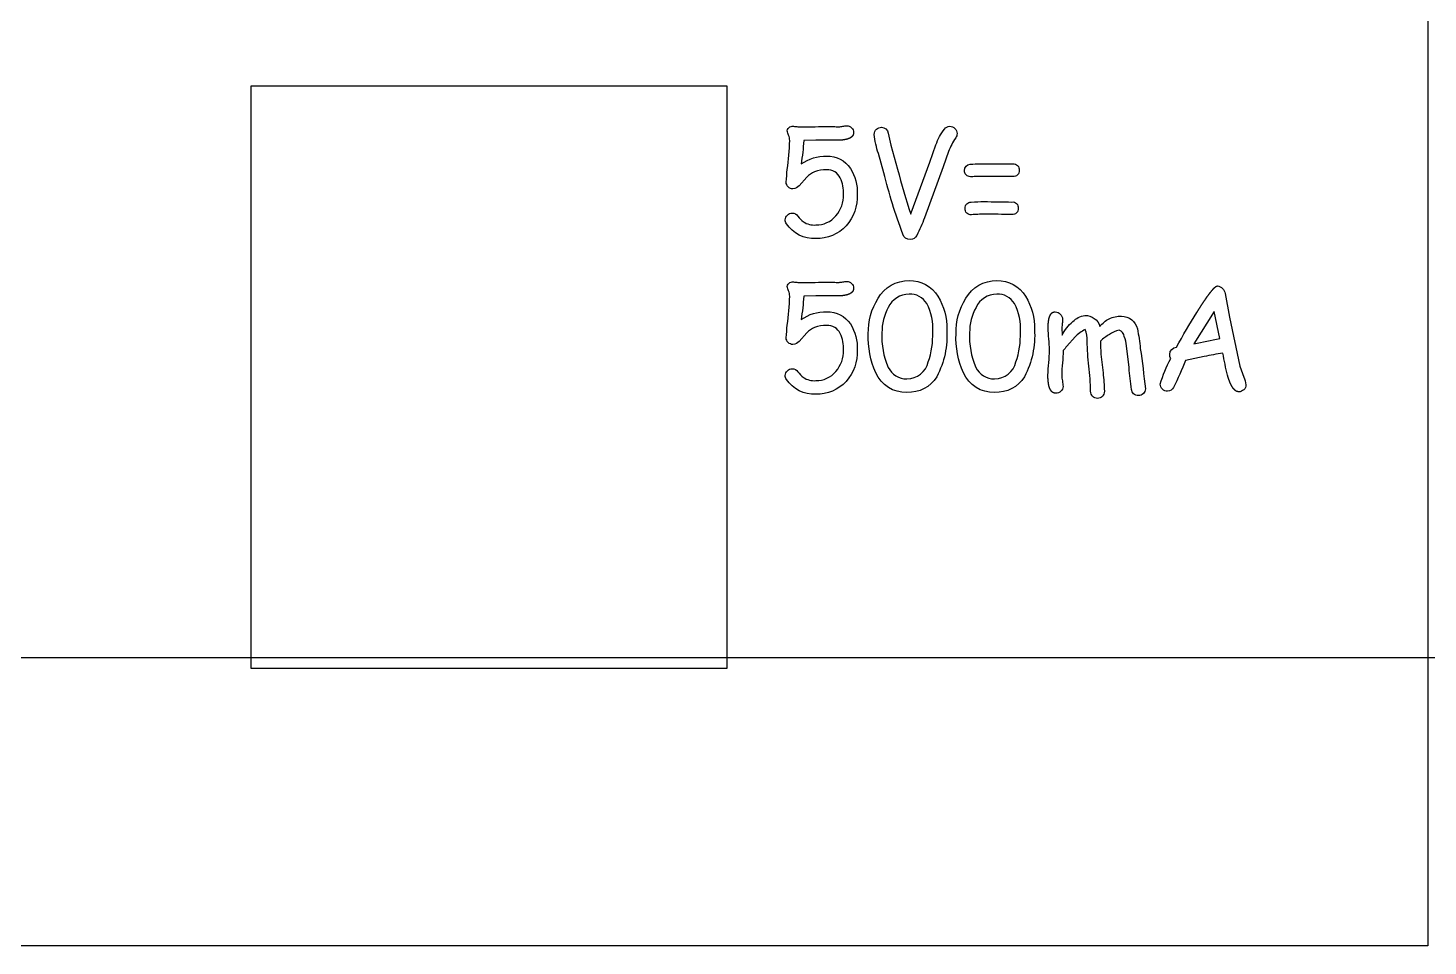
# Model space of a CAD drawing. Header units: millimetres. Extents: x -36.8 to 36.9, y -17.3 to 17.4.
# Drawn here: x 10.39 to 36.85, y -17.35 to 0 of the extents above; entities that cross this region are included whole.
import ezdxf

# ---------------------------------------------------------------- set-up
doc = ezdxf.new("R2010")
doc.units = ezdxf.units.MM
doc.layers.get('0').update_dxf_attribs({"lineweight": 25, "true_color": 0xffffff})
doc.layers.add('1', color=3, linetype='Continuous', lineweight=25, true_color=0x00ff00)
doc.layers.add('helper', color=30, linetype='Continuous', lineweight=25, true_color=0xff7f00)

msp = doc.modelspace()

# ---------------------------------------------------------------- linework, layer by layer
for p, q in [((36.85, 17.35), (36.85, -17.35)), ((23.6, -1.1), (14.6, -1.1)), ((14.6, -1.1), (14.6, -12.1)), ((23.6, -12.1), (23.6, -1.1)), ((14.6, -12.1), (23.6, -12.1)), ((36.85, -17.35), (-36.85, -17.35))]:
    msp.add_line(p, q)
at = {"layer": '1', "flags": 128}
for points in [[(25.278, -3.977, -0.273271), (24.724, -3.699, -0.140774), (24.7, -3.624, -0.21879), (24.741, -3.535, -0.195117), (24.834, -3.497, -0.227128), (24.937, -3.556, 0.06174), (25.043, -3.664, 0.149619), (25.278, -3.723, 0.228878), (25.659, -3.548, 0.186287), (25.803, -3.146, 0.121179), (25.74, -2.832, 0.298851), (25.486, -2.679, 0.099011), (25.254, -2.717, 0.09692), (25.11, -2.822), (24.965, -2.98, -0.205931), (24.846, -3.04, -0.209604), (24.756, -3.002, -0.204618), (24.719, -2.911, -0.011691), (24.74, -2.675, 0.021045), (24.785, -2.126, 0.100233), (24.762, -2.024, -0.089345), (24.738, -1.943, -0.457263), (24.878, -1.862, -0.019609), (24.958, -1.867, 0.01967), (25.038, -1.871, 0.008058), (25.269, -1.866, -0.008058), (25.5, -1.861, -0.008454), (25.608, -1.863, 0.008474), (25.717, -1.866, 0.047272), (25.79, -1.856, -0.046648), (25.862, -1.846, -0.20215), (25.953, -1.885, -0.211524), (25.993, -1.974), (25.993, -1.975), (25.993, -1.976), (25.993, -1.977), (25.993, -1.978), (25.993, -1.979), (25.993, -1.98), (25.993, -1.982), (25.993, -1.983), (25.993, -1.984), (25.992, -1.985), (25.992, -1.986), (25.992, -1.987), (25.992, -1.988), (25.992, -1.989), (25.992, -1.99), (25.992, -1.991), (25.992, -1.993), (25.991, -1.994), (25.991, -1.995), (25.991, -1.996), (25.991, -1.997), (25.991, -1.998), (25.99, -1.999), (25.99, -2), (25.99, -2.001), (25.99, -2.002), (25.989, -2.003), (25.989, -2.004), (25.989, -2.005), (25.989, -2.006), (25.988, -2.007), (25.988, -2.008), (25.988, -2.009), (25.987, -2.01), (25.987, -2.011), (25.987, -2.012), (25.986, -2.013), (25.986, -2.014), (25.986, -2.015), (25.985, -2.016), (25.985, -2.017), (25.984, -2.018), (25.984, -2.019), (25.984, -2.02), (25.983, -2.021), (25.983, -2.022), (25.982, -2.023), (25.982, -2.024), (25.981, -2.025), (25.981, -2.026), (25.98, -2.027), (25.98, -2.028), (25.979, -2.029), (25.979, -2.03), (25.978, -2.03), (25.978, -2.031), (25.977, -2.032), (25.977, -2.033), (25.976, -2.034), (25.976, -2.035), (25.975, -2.036), (25.974, -2.037), (25.974, -2.038), (25.973, -2.038), (25.973, -2.039), (25.972, -2.04), (25.971, -2.041), (25.971, -2.042), (25.97, -2.043), (25.969, -2.044), (25.969, -2.044), (25.968, -2.045), (25.967, -2.046), (25.967, -2.047), (25.966, -2.048), (25.965, -2.049), (25.964, -2.049), (25.964, -2.05), (25.963, -2.051), (25.962, -2.052), (25.961, -2.053), (25.961, -2.053), (25.96, -2.054), (25.959, -2.055), (25.958, -2.056), (25.957, -2.056), (25.957, -2.057), (25.956, -2.058), (25.955, -2.059), (25.954, -2.06), (25.953, -2.06), (25.952, -2.061), (25.951, -2.062), (25.951, -2.062), (25.95, -2.063), (25.949, -2.064), (25.948, -2.065), (25.947, -2.065), (25.946, -2.066), (25.945, -2.067), (25.944, -2.067), (25.943, -2.068), (25.942, -2.069), (25.941, -2.07), (25.94, -2.07), (25.939, -2.071), (25.938, -2.072), (25.937, -2.072), (25.936, -2.073), (25.935, -2.074), (25.934, -2.074), (25.933, -2.075), (25.932, -2.076), (25.931, -2.076), (25.929, -2.077), (25.928, -2.078), (25.927, -2.078), (25.926, -2.079), (25.925, -2.079), (25.924, -2.08), (25.923, -2.081), (25.922, -2.081), (25.92, -2.082), (25.919, -2.082), (25.918, -2.083), (25.917, -2.084), (25.916, -2.084), (25.914, -2.085), (25.913, -2.085), (25.912, -2.086), (25.911, -2.087), (25.909, -2.087), (25.908, -2.088), (25.907, -2.088), (25.906, -2.089), (25.904, -2.089), (25.903, -2.09), (25.902, -2.09), (25.9, -2.091), (25.899, -2.091), (25.898, -2.092), (25.896, -2.092), (25.895, -2.093), (25.893, -2.093), (25.892, -2.094), (25.891, -2.094), (25.889, -2.095), (25.888, -2.095), (25.886, -2.096), (25.885, -2.096), (25.884, -2.097), (25.882, -2.097), (25.881, -2.098), (25.879, -2.098), (25.878, -2.099), (25.876, -2.099), (25.875, -2.1), (25.873, -2.1), (25.872, -2.101), (25.87, -2.101), (25.869, -2.101), (25.867, -2.102), (25.865, -2.102), (25.864, -2.103), (25.862, -2.103), (25.861, -2.104), (25.859, -2.104), (25.858, -2.104), (25.856, -2.105), (25.854, -2.105), (25.853, -2.106), (25.851, -2.106), (25.849, -2.106), (25.848, -2.107), (25.846, -2.107), (25.844, -2.107), (25.843, -2.108), (25.841, -2.108), (25.839, -2.108), (25.838, -2.109), (25.836, -2.109), (25.834, -2.109), (25.832, -2.11), (25.831, -2.11), (25.829, -2.11), (25.827, -2.111), (25.825, -2.111), (25.823, -2.111), (25.822, -2.112), (25.82, -2.112), (25.818, -2.112), (25.816, -2.113), (25.814, -2.113), (25.812, -2.113), (25.811, -2.113), (25.809, -2.114), (25.807, -2.114), (25.805, -2.114), (25.803, -2.115), (25.801, -2.115), (25.799, -2.115), (25.797, -2.115), (25.795, -2.116), (25.793, -2.116), (25.791, -2.116), (25.789, -2.116), (25.787, -2.116), (25.785, -2.117), (25.783, -2.117), (25.781, -2.117), (25.779, -2.117), (25.777, -2.118), (25.775, -2.118), (25.773, -2.118), (25.771, -2.118), (25.769, -2.118), (25.767, -2.118), (25.765, -2.119), (25.763, -2.119), (25.761, -2.119), (25.759, -2.119), (25.757, -2.119), (25.754, -2.119), (25.752, -2.12), (25.75, -2.12), (25.748, -2.12), (25.746, -2.12), (25.744, -2.12), (25.741, -2.12), (25.739, -2.12), (25.737, -2.12), (25.735, -2.121), (25.733, -2.121), (25.73, -2.121), (25.728, -2.121), (25.726, -2.121), (25.724, -2.121), (25.721, -2.121), (25.719, -2.121), (25.717, -2.121), (25.714, -2.121), (25.712, -2.121), (25.71, -2.122), (25.707, -2.122), (25.705, -2.122), (25.703, -2.122), (25.7, -2.122), (25.698, -2.122), (25.696, -2.122), (25.693, -2.122), (25.691, -2.122), (25.688, -2.122), (25.686, -2.122), (25.684, -2.122), (25.681, -2.122), (25.679, -2.122, -0.009899), (25.575, -2.119, 0.006558), (25.5, -2.117), (25.276, -2.121), (25.051, -2.127, -0.017155), (25.002, -2.569, -0.172046), (25.486, -2.424, -0.265729), (25.932, -2.653, -0.150213), (26.062, -3.146, -0.191724), (25.852, -3.736, -0.222331)], [(27.922, -2.076, 0.05629), (27.788, -2.334), (27.688, -2.624), (27.331, -3.589, -0.03145), (27.185, -3.92, -0.298531), (27.066, -4, -0.338831), (26.922, -3.896, -0.029416), (26.566, -2.736), (26.461, -2.371, -0.052645), (26.383, -2.011, -0.222221), (26.425, -1.913, -0.198308), (26.518, -1.877, -0.381681), (26.648, -1.985), (26.697, -2.216), (26.824, -2.667, 0.018099), (27.072, -3.517), (27.08, -3.496), (27.436, -2.533), (27.548, -2.208, -0.080318), (27.709, -1.911, -0.234631), (27.812, -1.858, -0.202202), (27.907, -1.899, -0.211635), (27.949, -1.996, -0.149881)], [(28.385, -2.569), (29.004, -2.57, -0.5), (29.122, -2.688, -0.5), (29.004, -2.806), (28.383, -2.805, 0.012097), (28.293, -2.808, -0.011996), (28.203, -2.811, -0.21518), (28.119, -2.777, -0.198632), (28.086, -2.692, -0.411116), (28.198, -2.576, -0.034275)], [(28.461, -3.281, -0.005207), (28.723, -3.285, 0.005207), (28.986, -3.289, -0.5), (29.104, -3.407, -0.5), (28.986, -3.525, -0.005207), (28.723, -3.521, 0.005207), (28.461, -3.517, 0.015098), (28.341, -3.522, -0.014935), (28.223, -3.528, -0.499821), (28.101, -3.41, -0.460779), (28.215, -3.292, -0.01733)], [(25.278, -6.919, -0.273271), (24.724, -6.641, -0.140774), (24.7, -6.566, -0.21879), (24.741, -6.477, -0.195117), (24.834, -6.439, -0.227128), (24.937, -6.497, 0.06174), (25.043, -6.606, 0.149619), (25.278, -6.665, 0.228878), (25.659, -6.489, 0.186287), (25.803, -6.088, 0.121179), (25.74, -5.773, 0.298851), (25.486, -5.621, 0.099011), (25.254, -5.659, 0.09692), (25.11, -5.764), (24.965, -5.922, -0.205931), (24.846, -5.981, -0.209604), (24.756, -5.944, -0.204618), (24.719, -5.853, -0.011691), (24.74, -5.617, 0.021045), (24.785, -5.068, 0.100233), (24.762, -4.966, -0.089345), (24.738, -4.885, -0.457263), (24.878, -4.804, -0.019609), (24.958, -4.809, 0.01967), (25.038, -4.813, 0.008058), (25.269, -4.808, -0.008058), (25.5, -4.802, -0.008454), (25.608, -4.805, 0.008474), (25.717, -4.808, 0.047272), (25.79, -4.798, -0.046648), (25.862, -4.788, -0.20215), (25.953, -4.827, -0.211524), (25.993, -4.915), (25.993, -4.917), (25.993, -4.918), (25.993, -4.919), (25.993, -4.92), (25.993, -4.921), (25.993, -4.922), (25.993, -4.923), (25.993, -4.925), (25.993, -4.926), (25.992, -4.927), (25.992, -4.928), (25.992, -4.929), (25.992, -4.93), (25.992, -4.931), (25.992, -4.932), (25.992, -4.933), (25.992, -4.934), (25.991, -4.936), (25.991, -4.937), (25.991, -4.938), (25.991, -4.939), (25.991, -4.94), (25.99, -4.941), (25.99, -4.942), (25.99, -4.943), (25.99, -4.944), (25.989, -4.945), (25.989, -4.946), (25.989, -4.947), (25.989, -4.948), (25.988, -4.949), (25.988, -4.95), (25.988, -4.951), (25.987, -4.952), (25.987, -4.953), (25.987, -4.954), (25.986, -4.955), (25.986, -4.956), (25.986, -4.957), (25.985, -4.958), (25.985, -4.959), (25.984, -4.96), (25.984, -4.961), (25.984, -4.962), (25.983, -4.963), (25.983, -4.964), (25.982, -4.965), (25.982, -4.966), (25.981, -4.967), (25.981, -4.968), (25.98, -4.969), (25.98, -4.97), (25.979, -4.971), (25.979, -4.971), (25.978, -4.972), (25.978, -4.973), (25.977, -4.974), (25.977, -4.975), (25.976, -4.976), (25.976, -4.977), (25.975, -4.978), (25.974, -4.979), (25.974, -4.979), (25.973, -4.98), (25.973, -4.981), (25.972, -4.982), (25.971, -4.983), (25.971, -4.984), (25.97, -4.985), (25.969, -4.985), (25.969, -4.986), (25.968, -4.987), (25.967, -4.988), (25.967, -4.989), (25.966, -4.99), (25.965, -4.99), (25.964, -4.991), (25.964, -4.992), (25.963, -4.993), (25.962, -4.994), (25.961, -4.994), (25.961, -4.995), (25.96, -4.996), (25.959, -4.997), (25.958, -4.998), (25.957, -4.998), (25.957, -4.999), (25.956, -5), (25.955, -5.001), (25.954, -5.001), (25.953, -5.002), (25.952, -5.003), (25.951, -5.004), (25.951, -5.004), (25.95, -5.005), (25.949, -5.006), (25.948, -5.007), (25.947, -5.007), (25.946, -5.008), (25.945, -5.009), (25.944, -5.009), (25.943, -5.01), (25.942, -5.011), (25.941, -5.012), (25.94, -5.012), (25.939, -5.013), (25.938, -5.014), (25.937, -5.014), (25.936, -5.015), (25.935, -5.016), (25.934, -5.016), (25.933, -5.017), (25.932, -5.018), (25.931, -5.018), (25.929, -5.019), (25.928, -5.019), (25.927, -5.02), (25.926, -5.021), (25.925, -5.021), (25.924, -5.022), (25.923, -5.023), (25.922, -5.023), (25.92, -5.024), (25.919, -5.024), (25.918, -5.025), (25.917, -5.026), (25.916, -5.026), (25.914, -5.027), (25.913, -5.027), (25.912, -5.028), (25.911, -5.028), (25.909, -5.029), (25.908, -5.03), (25.907, -5.03), (25.906, -5.031), (25.904, -5.031), (25.903, -5.032), (25.902, -5.032), (25.9, -5.033), (25.899, -5.033), (25.898, -5.034), (25.896, -5.034), (25.895, -5.035), (25.893, -5.035), (25.892, -5.036), (25.891, -5.036), (25.889, -5.037), (25.888, -5.037), (25.886, -5.038), (25.885, -5.038), (25.884, -5.039), (25.882, -5.039), (25.881, -5.04), (25.879, -5.04), (25.878, -5.041), (25.876, -5.041), (25.875, -5.042), (25.873, -5.042), (25.872, -5.043), (25.87, -5.043), (25.869, -5.043), (25.867, -5.044), (25.865, -5.044), (25.864, -5.045), (25.862, -5.045), (25.861, -5.045), (25.859, -5.046), (25.858, -5.046), (25.856, -5.047), (25.854, -5.047), (25.853, -5.047), (25.851, -5.048), (25.849, -5.048), (25.848, -5.049), (25.846, -5.049), (25.844, -5.049), (25.843, -5.05), (25.841, -5.05), (25.839, -5.05), (25.838, -5.051), (25.836, -5.051), (25.834, -5.051), (25.832, -5.052), (25.831, -5.052), (25.829, -5.052), (25.827, -5.053), (25.825, -5.053), (25.823, -5.053), (25.822, -5.054), (25.82, -5.054), (25.818, -5.054), (25.816, -5.055), (25.814, -5.055), (25.812, -5.055), (25.811, -5.055), (25.809, -5.056), (25.807, -5.056), (25.805, -5.056), (25.803, -5.056), (25.801, -5.057), (25.799, -5.057), (25.797, -5.057), (25.795, -5.057), (25.793, -5.058), (25.791, -5.058), (25.789, -5.058), (25.787, -5.058), (25.785, -5.059), (25.783, -5.059), (25.781, -5.059), (25.779, -5.059), (25.777, -5.059), (25.775, -5.06), (25.773, -5.06), (25.771, -5.06), (25.769, -5.06), (25.767, -5.06), (25.765, -5.061), (25.763, -5.061), (25.761, -5.061), (25.759, -5.061), (25.757, -5.061), (25.754, -5.061), (25.752, -5.061), (25.75, -5.062), (25.748, -5.062), (25.746, -5.062), (25.744, -5.062), (25.741, -5.062), (25.739, -5.062), (25.737, -5.062), (25.735, -5.063), (25.733, -5.063), (25.73, -5.063), (25.728, -5.063), (25.726, -5.063), (25.724, -5.063), (25.721, -5.063), (25.719, -5.063), (25.717, -5.063), (25.714, -5.063), (25.712, -5.063), (25.71, -5.063), (25.707, -5.063), (25.705, -5.064), (25.703, -5.064), (25.7, -5.064), (25.698, -5.064), (25.696, -5.064), (25.693, -5.064), (25.691, -5.064), (25.688, -5.064), (25.686, -5.064), (25.684, -5.064), (25.681, -5.064), (25.679, -5.064, -0.009899), (25.575, -5.061, 0.006558), (25.5, -5.059), (25.276, -5.063), (25.051, -5.069, -0.017155), (25.002, -5.511, -0.172046), (25.486, -5.366, -0.265729), (25.932, -5.594, -0.150213), (26.062, -6.088, -0.191724), (25.852, -6.678, -0.222331)], [(27.001, -6.887, -0.307902), (26.412, -6.519, -0.113911), (26.271, -5.78, -0.145616), (26.454, -5.109, -0.27227), (27.042, -4.773, -0.269898), (27.585, -5.071, -0.148169), (27.754, -5.698, -0.137184), (27.566, -6.59, -0.275115)], [(28.658, -6.887, -0.307902), (28.069, -6.519, -0.113911), (27.929, -5.78, -0.145616), (28.112, -5.109, -0.27227), (28.699, -4.773, -0.269898), (29.243, -5.071, -0.148169), (29.412, -5.698, -0.137184), (29.223, -6.59, -0.275115)], [(33.273, -6.876), (33.272, -6.876), (33.271, -6.876), (33.27, -6.876), (33.269, -6.875), (33.268, -6.875), (33.267, -6.875), (33.266, -6.875), (33.265, -6.875), (33.265, -6.875), (33.264, -6.875), (33.263, -6.875), (33.262, -6.875), (33.261, -6.875), (33.26, -6.875), (33.259, -6.874), (33.258, -6.874), (33.257, -6.874), (33.256, -6.874), (33.255, -6.874), (33.254, -6.874), (33.253, -6.873), (33.252, -6.873), (33.251, -6.873), (33.25, -6.873), (33.25, -6.873), (33.249, -6.872), (33.248, -6.872), (33.247, -6.872), (33.246, -6.872), (33.245, -6.871), (33.244, -6.871), (33.243, -6.871), (33.242, -6.87), (33.241, -6.87), (33.24, -6.87), (33.239, -6.869), (33.238, -6.869), (33.238, -6.869), (33.237, -6.868), (33.236, -6.868), (33.235, -6.868), (33.234, -6.867), (33.233, -6.867), (33.232, -6.866), (33.231, -6.866), (33.23, -6.865), (33.229, -6.865), (33.228, -6.865), (33.228, -6.864), (33.227, -6.864), (33.226, -6.863), (33.225, -6.863), (33.224, -6.862), (33.223, -6.862), (33.222, -6.861), (33.221, -6.861), (33.22, -6.86), (33.219, -6.859), (33.219, -6.859), (33.218, -6.858), (33.217, -6.858), (33.216, -6.857), (33.215, -6.857), (33.214, -6.856), (33.213, -6.855), (33.212, -6.855), (33.211, -6.854), (33.211, -6.853), (33.21, -6.853), (33.209, -6.852), (33.208, -6.851), (33.207, -6.851), (33.206, -6.85), (33.205, -6.849), (33.204, -6.849), (33.203, -6.848), (33.203, -6.847), (33.202, -6.846), (33.201, -6.846), (33.2, -6.845), (33.199, -6.844), (33.198, -6.843), (33.197, -6.843), (33.196, -6.842), (33.196, -6.841), (33.195, -6.84), (33.194, -6.839), (33.193, -6.839), (33.192, -6.838), (33.191, -6.837), (33.19, -6.836), (33.19, -6.835), (33.189, -6.834), (33.188, -6.833), (33.187, -6.832), (33.186, -6.832), (33.185, -6.831), (33.184, -6.83), (33.184, -6.829), (33.183, -6.828), (33.182, -6.827), (33.181, -6.826), (33.18, -6.825), (33.179, -6.824), (33.178, -6.823), (33.178, -6.822), (33.177, -6.821), (33.176, -6.82), (33.175, -6.819), (33.174, -6.818), (33.173, -6.817), (33.172, -6.816), (33.172, -6.815), (33.171, -6.813), (33.17, -6.812), (33.169, -6.811), (33.168, -6.81), (33.167, -6.809), (33.167, -6.808), (33.166, -6.807), (33.165, -6.806), (33.164, -6.804), (33.163, -6.803), (33.162, -6.802), (33.162, -6.801), (33.161, -6.8), (33.16, -6.799), (33.159, -6.797), (33.158, -6.796), (33.157, -6.795), (33.157, -6.794), (33.156, -6.792), (33.155, -6.791), (33.154, -6.79), (33.153, -6.789), (33.152, -6.787), (33.152, -6.786), (33.151, -6.785), (33.15, -6.783), (33.149, -6.782), (33.148, -6.781), (33.148, -6.779), (33.147, -6.778), (33.146, -6.777), (33.145, -6.775), (33.144, -6.774), (33.144, -6.772), (33.143, -6.771), (33.142, -6.77), (33.141, -6.768), (33.14, -6.767), (33.139, -6.765), (33.139, -6.764), (33.138, -6.762), (33.137, -6.761), (33.136, -6.759), (33.135, -6.758), (33.135, -6.756), (33.134, -6.755), (33.133, -6.753), (33.132, -6.752), (33.131, -6.75), (33.131, -6.749), (33.13, -6.747), (33.129, -6.746), (33.128, -6.744), (33.127, -6.742), (33.127, -6.741), (33.126, -6.739), (33.125, -6.738), (33.124, -6.736), (33.124, -6.734), (33.123, -6.733), (33.122, -6.731), (33.121, -6.729), (33.12, -6.728), (33.12, -6.726), (33.119, -6.724), (33.118, -6.723), (33.117, -6.721), (33.117, -6.719), (33.116, -6.717), (33.115, -6.716), (33.114, -6.714), (33.113, -6.712), (33.113, -6.71), (33.112, -6.709), (33.111, -6.707), (33.11, -6.705), (33.11, -6.703), (33.109, -6.701), (33.108, -6.699), (33.107, -6.698), (33.106, -6.696), (33.106, -6.694), (33.105, -6.692), (33.104, -6.69), (33.103, -6.688), (33.103, -6.686), (33.102, -6.685), (33.101, -6.683), (33.1, -6.681), (33.1, -6.679), (33.099, -6.677), (33.098, -6.675), (33.097, -6.673), (33.097, -6.671), (33.096, -6.669), (33.095, -6.667), (33.094, -6.665), (33.094, -6.663), (33.093, -6.661), (33.092, -6.659), (33.091, -6.657), (33.091, -6.655), (33.09, -6.653), (33.089, -6.651), (33.088, -6.649), (33.088, -6.646), (33.087, -6.644), (33.086, -6.642), (33.085, -6.64), (33.085, -6.638), (33.084, -6.636), (33.083, -6.634), (33.082, -6.632), (33.082, -6.629), (33.081, -6.627), (33.08, -6.625), (33.08, -6.623), (33.079, -6.621), (33.078, -6.618), (33.077, -6.616), (33.077, -6.614), (33.076, -6.612), (33.075, -6.61), (33.074, -6.607), (33.074, -6.605), (33.073, -6.603), (33.072, -6.6), (33.072, -6.598), (33.071, -6.596), (33.07, -6.594), (33.069, -6.591), (33.069, -6.589), (33.068, -6.587), (33.067, -6.584), (33.067, -6.582), (33.066, -6.579), (33.065, -6.577), (33.064, -6.575), (33.064, -6.572), (33.063, -6.57), (33.062, -6.567), (33.062, -6.565), (33.061, -6.563, -0.02365), (32.975, -6.145, 0.018619), (32.621, -6.211), (32.268, -6.284, -0.018827), (32.041, -6.792, -0.288545), (31.926, -6.866, -0.194824), (31.831, -6.828, -0.219435), (31.789, -6.732, -0.054798), (31.989, -6.248, -0.149368), (31.967, -6.168, -0.390937), (32.097, -6.031, -0.01698), (32.479, -5.378), (32.481, -5.374), (32.484, -5.37), (32.486, -5.366), (32.489, -5.363), (32.491, -5.359), (32.493, -5.355), (32.496, -5.351), (32.498, -5.347), (32.501, -5.343), (32.503, -5.34), (32.505, -5.336), (32.508, -5.332), (32.51, -5.328), (32.513, -5.325), (32.515, -5.321), (32.517, -5.317), (32.52, -5.314), (32.522, -5.31), (32.524, -5.306), (32.527, -5.303), (32.529, -5.299), (32.531, -5.295), (32.533, -5.292), (32.536, -5.288), (32.538, -5.285), (32.54, -5.281), (32.543, -5.278), (32.545, -5.274), (32.547, -5.271), (32.549, -5.267), (32.552, -5.264), (32.554, -5.26), (32.556, -5.257), (32.558, -5.253), (32.56, -5.25), (32.563, -5.247), (32.565, -5.243), (32.567, -5.24), (32.569, -5.237), (32.571, -5.233), (32.573, -5.23), (32.576, -5.227), (32.578, -5.223), (32.58, -5.22), (32.582, -5.217), (32.584, -5.214), (32.586, -5.211), (32.588, -5.207), (32.59, -5.204), (32.593, -5.201), (32.595, -5.198), (32.597, -5.195), (32.599, -5.192), (32.601, -5.188), (32.603, -5.185), (32.605, -5.182), (32.607, -5.179), (32.609, -5.176), (32.611, -5.173), (32.613, -5.17), (32.615, -5.167), (32.617, -5.164), (32.619, -5.161), (32.621, -5.158), (32.623, -5.155), (32.625, -5.152), (32.627, -5.149), (32.629, -5.147), (32.631, -5.144), (32.633, -5.141), (32.635, -5.138), (32.637, -5.135), (32.639, -5.132), (32.641, -5.13), (32.643, -5.127), (32.645, -5.124), (32.646, -5.121), (32.648, -5.119), (32.65, -5.116), (32.652, -5.113), (32.654, -5.11), (32.656, -5.108), (32.658, -5.105), (32.66, -5.102), (32.661, -5.1), (32.663, -5.097), (32.665, -5.095), (32.667, -5.092), (32.669, -5.089), (32.671, -5.087), (32.672, -5.084), (32.674, -5.082), (32.676, -5.079), (32.678, -5.077), (32.679, -5.074), (32.681, -5.072), (32.683, -5.069), (32.685, -5.067), (32.686, -5.065), (32.688, -5.062), (32.69, -5.06), (32.692, -5.057), (32.693, -5.055), (32.695, -5.053), (32.697, -5.05), (32.698, -5.048), (32.7, -5.046), (32.702, -5.044), (32.703, -5.041), (32.705, -5.039), (32.707, -5.037), (32.708, -5.035), (32.71, -5.032), (32.712, -5.03), (32.713, -5.028), (32.715, -5.026), (32.717, -5.024), (32.718, -5.022), (32.72, -5.019), (32.721, -5.017), (32.723, -5.015), (32.725, -5.013), (32.726, -5.011), (32.728, -5.009), (32.729, -5.007), (32.731, -5.005), (32.732, -5.003), (32.734, -5.001), (32.735, -4.999), (32.737, -4.997), (32.738, -4.995), (32.74, -4.993), (32.741, -4.992), (32.743, -4.99), (32.744, -4.988), (32.746, -4.986), (32.747, -4.984), (32.749, -4.982), (32.75, -4.981), (32.752, -4.979), (32.753, -4.977), (32.755, -4.975), (32.756, -4.973), (32.757, -4.972), (32.759, -4.97), (32.76, -4.968), (32.762, -4.967), (32.763, -4.965), (32.764, -4.963), (32.766, -4.962), (32.767, -4.96), (32.768, -4.958), (32.77, -4.957), (32.771, -4.955), (32.772, -4.954), (32.774, -4.952), (32.775, -4.951), (32.776, -4.949), (32.778, -4.948), (32.779, -4.946), (32.78, -4.945), (32.782, -4.943), (32.783, -4.942), (32.784, -4.94), (32.785, -4.939), (32.787, -4.938), (32.788, -4.936), (32.789, -4.935), (32.79, -4.934), (32.792, -4.932), (32.793, -4.931), (32.794, -4.93), (32.795, -4.928), (32.796, -4.927), (32.798, -4.926), (32.799, -4.925), (32.8, -4.923), (32.801, -4.922), (32.802, -4.921), (32.803, -4.92), (32.805, -4.919), (32.806, -4.918), (32.807, -4.916), (32.808, -4.915), (32.809, -4.914), (32.81, -4.913), (32.811, -4.912), (32.812, -4.911), (32.814, -4.91), (32.815, -4.909), (32.816, -4.908), (32.817, -4.907), (32.818, -4.906), (32.819, -4.905), (32.82, -4.904), (32.821, -4.903), (32.822, -4.902), (32.823, -4.901), (32.824, -4.9), (32.825, -4.9), (32.826, -4.899), (32.827, -4.898), (32.828, -4.897), (32.829, -4.896), (32.83, -4.896), (32.831, -4.895), (32.832, -4.894), (32.833, -4.893), (32.834, -4.892), (32.835, -4.892), (32.836, -4.891), (32.837, -4.89), (32.838, -4.89), (32.838, -4.889), (32.839, -4.888), (32.84, -4.888), (32.841, -4.887), (32.842, -4.887), (32.843, -4.886), (32.844, -4.885), (32.845, -4.885), (32.845, -4.884), (32.846, -4.884), (32.847, -4.883), (32.848, -4.883), (32.849, -4.882), (32.85, -4.882), (32.85, -4.882), (32.851, -4.881), (32.852, -4.881), (32.853, -4.88), (32.854, -4.88), (32.854, -4.88), (32.855, -4.879), (32.856, -4.879), (32.857, -4.879), (32.857, -4.878), (32.858, -4.878), (32.859, -4.878), (32.86, -4.878), (32.86, -4.877), (32.861, -4.877), (32.862, -4.877), (32.862, -4.877), (32.863, -4.876), (32.864, -4.876), (32.864, -4.876), (32.865, -4.876), (32.866, -4.876), (32.866, -4.876), (32.867, -4.876), (32.868, -4.876), (32.868, -4.876), (32.869, -4.876), (32.869, -4.876), (32.87, -4.876, -0.371724), (33.013, -5.021), (33.097, -5.467), (33.294, -6.389), (33.37, -6.598, -0.066984), (33.408, -6.742, -0.216566), (33.367, -6.837, -0.197644)], [(27.04, -5.029, 0.287225), (26.649, -5.28, 0.133436), (26.529, -5.759, 0.118728), (26.647, -6.414, 0.298115), (27.001, -6.633, 0.341616), (27.404, -6.312, 0.089767), (27.489, -5.747, 0.135689), (27.377, -5.208, 0.276737)], [(28.698, -5.029, 0.287225), (28.307, -5.28, 0.133436), (28.186, -5.759, 0.118728), (28.304, -6.414, 0.298115), (28.658, -6.633, 0.341616), (29.062, -6.312, 0.089767), (29.146, -5.747, 0.135689), (29.034, -5.208, 0.276737)], [(31.374, -6.946, -0.425654), (31.247, -6.83, -0.017312), (31.199, -6.419), (31.154, -6.008, 0.051778), (31.109, -5.829, 0.287117), (31.011, -5.71, 0.109412), (30.828, -5.793, 0.069408), (30.661, -5.917, 0.018535), (30.667, -6.166), (30.707, -6.52, -0.028967), (30.733, -6.866, -0.201679), (30.696, -6.962, -0.211845), (30.602, -7, -0.211885), (30.509, -6.962, -0.201679), (30.472, -6.866, 0.023757), (30.44, -6.392, -0.023757), (30.407, -5.918, 0.114218), (30.368, -5.699, 0.088358), (30.179, -5.837), (30.023, -6.012, -0.03278), (29.955, -6.096, -0.021431), (29.941, -6.33, 0.021035), (29.926, -6.56, 0.04079), (29.939, -6.671, -0.038444), (29.951, -6.775, -0.219836), (29.911, -6.866, -0.194587), (29.816, -6.903), (29.815, -6.903), (29.814, -6.903), (29.813, -6.903), (29.811, -6.903), (29.81, -6.903), (29.809, -6.903), (29.808, -6.903), (29.807, -6.903), (29.806, -6.903), (29.805, -6.903), (29.804, -6.903), (29.802, -6.903), (29.801, -6.902), (29.8, -6.902), (29.799, -6.902), (29.798, -6.902), (29.797, -6.902), (29.796, -6.902), (29.795, -6.901), (29.794, -6.901), (29.793, -6.901), (29.791, -6.901), (29.79, -6.901), (29.789, -6.9), (29.788, -6.9), (29.787, -6.9), (29.786, -6.9), (29.785, -6.899), (29.784, -6.899), (29.783, -6.899), (29.782, -6.898), (29.781, -6.898), (29.78, -6.898), (29.779, -6.897), (29.778, -6.897), (29.777, -6.897), (29.776, -6.896), (29.775, -6.896), (29.774, -6.895), (29.773, -6.895), (29.772, -6.895), (29.771, -6.894), (29.77, -6.894), (29.769, -6.893), (29.768, -6.893), (29.767, -6.892), (29.766, -6.892), (29.765, -6.891), (29.764, -6.891), (29.763, -6.89), (29.762, -6.89), (29.761, -6.889), (29.76, -6.889), (29.76, -6.888), (29.759, -6.888), (29.758, -6.887), (29.757, -6.886), (29.756, -6.886), (29.755, -6.885), (29.754, -6.885), (29.753, -6.884), (29.752, -6.883), (29.751, -6.883), (29.751, -6.882), (29.75, -6.881), (29.749, -6.881), (29.748, -6.88), (29.747, -6.879), (29.746, -6.879), (29.745, -6.878), (29.744, -6.877), (29.744, -6.876), (29.743, -6.876), (29.742, -6.875), (29.741, -6.874), (29.74, -6.873), (29.739, -6.872), (29.739, -6.872), (29.738, -6.871), (29.737, -6.87), (29.736, -6.869), (29.735, -6.868), (29.735, -6.867), (29.734, -6.867), (29.733, -6.866), (29.732, -6.865), (29.732, -6.864), (29.731, -6.863), (29.73, -6.862), (29.729, -6.861), (29.728, -6.86), (29.728, -6.859), (29.727, -6.858), (29.726, -6.857), (29.725, -6.856), (29.725, -6.855), (29.724, -6.854), (29.723, -6.853), (29.723, -6.852), (29.722, -6.851), (29.721, -6.85), (29.72, -6.849), (29.72, -6.848), (29.719, -6.847), (29.718, -6.846), (29.718, -6.845), (29.717, -6.844), (29.716, -6.843), (29.716, -6.842), (29.715, -6.84), (29.714, -6.839), (29.714, -6.838), (29.713, -6.837), (29.712, -6.836), (29.712, -6.835), (29.711, -6.833), (29.71, -6.832), (29.71, -6.831), (29.709, -6.83), (29.709, -6.828), (29.708, -6.827), (29.707, -6.826), (29.707, -6.825), (29.706, -6.823), (29.705, -6.822), (29.705, -6.821), (29.704, -6.819), (29.704, -6.818), (29.703, -6.817), (29.703, -6.815), (29.702, -6.814), (29.701, -6.813), (29.701, -6.811), (29.7, -6.81), (29.7, -6.809), (29.699, -6.807), (29.699, -6.806), (29.698, -6.804), (29.698, -6.803), (29.697, -6.801), (29.696, -6.8), (29.696, -6.798), (29.695, -6.797), (29.695, -6.795), (29.694, -6.794), (29.694, -6.792), (29.693, -6.791), (29.693, -6.789), (29.692, -6.788), (29.692, -6.786), (29.691, -6.785), (29.691, -6.783), (29.69, -6.782), (29.69, -6.78), (29.69, -6.778), (29.689, -6.777), (29.689, -6.775), (29.688, -6.774), (29.688, -6.772), (29.687, -6.77), (29.687, -6.769), (29.686, -6.767), (29.686, -6.765), (29.686, -6.763), (29.685, -6.762), (29.685, -6.76), (29.684, -6.758), (29.684, -6.757), (29.683, -6.755), (29.683, -6.753), (29.683, -6.751), (29.682, -6.749), (29.682, -6.748), (29.682, -6.746), (29.681, -6.744), (29.681, -6.742), (29.68, -6.74), (29.68, -6.739), (29.68, -6.737), (29.679, -6.735), (29.679, -6.733), (29.679, -6.731), (29.678, -6.729), (29.678, -6.727), (29.678, -6.725), (29.677, -6.723), (29.677, -6.721), (29.677, -6.72), (29.676, -6.718), (29.676, -6.716), (29.676, -6.714), (29.676, -6.712), (29.675, -6.71), (29.675, -6.708), (29.675, -6.706), (29.674, -6.704), (29.674, -6.702), (29.674, -6.699), (29.674, -6.697), (29.673, -6.695), (29.673, -6.693), (29.673, -6.691), (29.673, -6.689), (29.672, -6.687), (29.672, -6.685), (29.672, -6.683), (29.672, -6.681), (29.671, -6.678), (29.671, -6.676), (29.671, -6.674), (29.671, -6.672), (29.671, -6.67), (29.67, -6.667), (29.67, -6.665), (29.67, -6.663), (29.67, -6.661), (29.67, -6.658), (29.669, -6.656), (29.669, -6.654), (29.669, -6.652), (29.669, -6.649), (29.669, -6.647), (29.669, -6.645), (29.669, -6.642), (29.668, -6.64), (29.668, -6.638), (29.668, -6.635), (29.668, -6.633), (29.668, -6.631), (29.668, -6.628), (29.668, -6.626), (29.667, -6.623), (29.667, -6.621), (29.667, -6.619), (29.667, -6.616), (29.667, -6.614), (29.667, -6.611), (29.667, -6.609), (29.667, -6.606), (29.667, -6.604), (29.667, -6.601), (29.667, -6.599), (29.667, -6.596), (29.667, -6.594), (29.666, -6.591), (29.666, -6.589), (29.666, -6.586), (29.666, -6.584), (29.666, -6.581), (29.666, -6.578), (29.666, -6.576), (29.666, -6.573), (29.666, -6.57), (29.666, -6.568), (29.666, -6.565), (29.666, -6.563, -0.021021), (29.681, -6.325, 0.020999), (29.695, -6.088, 0.020396), (29.683, -5.877, -0.020491), (29.67, -5.665), (29.67, -5.662), (29.67, -5.66), (29.67, -5.658), (29.67, -5.655), (29.67, -5.653), (29.67, -5.651), (29.67, -5.648), (29.67, -5.646), (29.67, -5.644), (29.67, -5.642), (29.67, -5.639), (29.67, -5.637), (29.67, -5.635), (29.67, -5.633), (29.67, -5.63), (29.671, -5.628), (29.671, -5.626), (29.671, -5.624), (29.671, -5.622), (29.671, -5.619), (29.671, -5.617), (29.671, -5.615), (29.671, -5.613), (29.671, -5.611), (29.671, -5.609), (29.671, -5.607), (29.672, -5.605), (29.672, -5.602), (29.672, -5.6), (29.672, -5.598), (29.672, -5.596), (29.672, -5.594), (29.672, -5.592), (29.672, -5.59), (29.673, -5.588), (29.673, -5.586), (29.673, -5.584), (29.673, -5.582), (29.673, -5.58), (29.673, -5.578), (29.673, -5.576), (29.674, -5.574), (29.674, -5.572), (29.674, -5.57), (29.674, -5.568), (29.674, -5.566), (29.675, -5.564), (29.675, -5.562), (29.675, -5.56), (29.675, -5.559), (29.675, -5.557), (29.676, -5.555), (29.676, -5.553), (29.676, -5.551), (29.676, -5.549), (29.676, -5.547), (29.677, -5.546), (29.677, -5.544), (29.677, -5.542), (29.677, -5.54), (29.678, -5.538), (29.678, -5.537), (29.678, -5.535), (29.678, -5.533), (29.679, -5.531), (29.679, -5.529), (29.679, -5.528), (29.68, -5.526), (29.68, -5.524), (29.68, -5.523), (29.68, -5.521), (29.681, -5.519), (29.681, -5.518), (29.681, -5.516), (29.682, -5.514), (29.682, -5.513), (29.682, -5.511), (29.683, -5.509), (29.683, -5.508), (29.683, -5.506), (29.684, -5.504), (29.684, -5.503), (29.684, -5.501), (29.685, -5.5), (29.685, -5.498), (29.685, -5.496), (29.686, -5.495), (29.686, -5.493), (29.686, -5.492), (29.687, -5.49), (29.687, -5.489), (29.687, -5.487), (29.688, -5.486), (29.688, -5.484), (29.689, -5.483), (29.689, -5.481), (29.689, -5.48), (29.69, -5.478), (29.69, -5.477), (29.691, -5.475), (29.691, -5.474), (29.691, -5.473), (29.692, -5.471), (29.692, -5.47), (29.693, -5.468), (29.693, -5.467), (29.694, -5.466), (29.694, -5.464), (29.695, -5.463), (29.695, -5.462), (29.695, -5.46), (29.696, -5.459), (29.696, -5.458), (29.697, -5.456), (29.697, -5.455), (29.698, -5.454), (29.698, -5.452), (29.699, -5.451), (29.699, -5.45), (29.7, -5.449), (29.7, -5.447), (29.701, -5.446), (29.701, -5.445), (29.702, -5.444), (29.702, -5.443), (29.703, -5.441), (29.703, -5.44), (29.704, -5.439), (29.704, -5.438), (29.705, -5.437), (29.705, -5.435), (29.706, -5.434), (29.707, -5.433), (29.707, -5.432), (29.708, -5.431), (29.708, -5.43), (29.709, -5.429), (29.709, -5.428), (29.71, -5.427), (29.71, -5.426), (29.711, -5.424), (29.712, -5.423), (29.712, -5.422), (29.713, -5.421), (29.713, -5.42), (29.714, -5.419), (29.715, -5.418), (29.715, -5.417), (29.716, -5.416), (29.716, -5.415), (29.717, -5.414), (29.718, -5.413), (29.718, -5.412), (29.719, -5.412), (29.72, -5.411), (29.72, -5.41), (29.721, -5.409), (29.722, -5.408), (29.722, -5.407), (29.723, -5.406), (29.724, -5.405), (29.724, -5.404), (29.725, -5.403), (29.726, -5.403), (29.726, -5.402), (29.727, -5.401), (29.728, -5.4), (29.728, -5.399), (29.729, -5.399), (29.73, -5.398), (29.73, -5.397), (29.731, -5.396), (29.732, -5.395), (29.733, -5.395), (29.733, -5.394), (29.734, -5.393), (29.735, -5.392), (29.735, -5.392), (29.736, -5.391), (29.737, -5.39), (29.738, -5.39), (29.738, -5.389), (29.739, -5.388), (29.74, -5.388), (29.741, -5.387), (29.741, -5.386), (29.742, -5.386), (29.743, -5.385), (29.744, -5.384), (29.745, -5.384), (29.745, -5.383), (29.746, -5.383), (29.747, -5.382), (29.748, -5.381), (29.749, -5.381), (29.749, -5.38), (29.75, -5.38), (29.751, -5.379), (29.752, -5.379), (29.753, -5.378), (29.753, -5.378), (29.754, -5.377), (29.755, -5.377), (29.756, -5.376), (29.757, -5.376), (29.758, -5.375), (29.758, -5.375), (29.759, -5.374), (29.76, -5.374), (29.761, -5.373), (29.762, -5.373), (29.763, -5.373), (29.764, -5.372), (29.765, -5.372), (29.765, -5.371), (29.766, -5.371), (29.767, -5.371), (29.768, -5.37), (29.769, -5.37), (29.77, -5.37), (29.771, -5.369), (29.772, -5.369), (29.773, -5.369), (29.774, -5.368), (29.775, -5.368), (29.775, -5.368), (29.776, -5.368), (29.777, -5.367), (29.778, -5.367), (29.779, -5.367), (29.78, -5.367), (29.781, -5.366), (29.782, -5.366), (29.783, -5.366), (29.784, -5.366), (29.785, -5.366), (29.786, -5.365), (29.787, -5.365), (29.788, -5.365), (29.789, -5.365), (29.79, -5.365), (29.791, -5.365), (29.792, -5.365), (29.793, -5.364), (29.794, -5.364), (29.795, -5.364), (29.796, -5.364), (29.797, -5.364), (29.798, -5.364), (29.799, -5.364), (29.8, -5.364), (29.801, -5.364), (29.802, -5.364), (29.803, -5.364), (29.804, -5.364), (29.805, -5.364, -0.211364), (29.9, -5.409, -0.200177), (29.943, -5.507, -0.028246), (29.937, -5.585, 0.02897), (29.93, -5.666), (29.933, -5.805, -0.103962), (30.136, -5.549, -0.170414), (30.364, -5.434, -0.345202), (30.65, -5.641, -0.121516), (30.824, -5.496, -0.113494), (31.055, -5.447, -0.357333), (31.357, -5.686, -0.027347), (31.412, -6.058, -0.011294), (31.507, -6.818, -0.23865), (31.471, -6.909, -0.197356)], [(32.805, -5.36), (32.426, -5.971, -0.016926), (32.913, -5.871)]]:
    msp.add_lwpolyline(points, format="xyb", close=True, dxfattribs=at)
at = {"layer": 'helper'}
msp.add_xline((-5.832, -11.9), (1, 0), dxfattribs=at)

doc.saveas('drawing.dxf')
